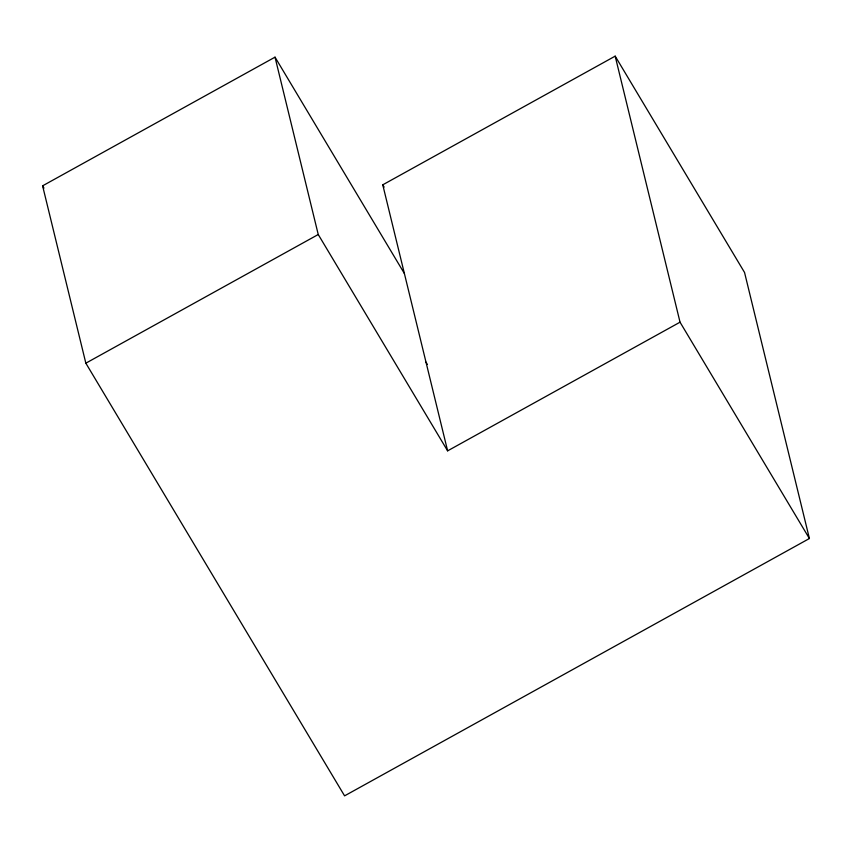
<?xml version="1.0" encoding="UTF-8"?>
<svg xmlns="http://www.w3.org/2000/svg" width="852" height="852" viewBox="0 0 852 852"><rect width="100%" height="100%" fill="white"/><g stroke="black" fill="none" stroke-linecap="round" stroke-linejoin="round"><path stroke-width="1.28" d="M615.176 56.147L680.034 322.184L447.62 450.846L382.761 184.82L615.176 56.147L744.552 272.48L809.4 538.517L344.581 795.853L85.839 363.186L42.6 185.832L275.015 57.159L404.38 273.492M85.839 363.186L318.243 234.513L275.015 57.159M680.034 322.184L809.4 538.517M382.761 184.82L384.124 187.089M426 362.175L427.363 364.454M318.243 234.513L447.62 450.846M42.6 185.832L43.963 188.111"/></g></svg>
